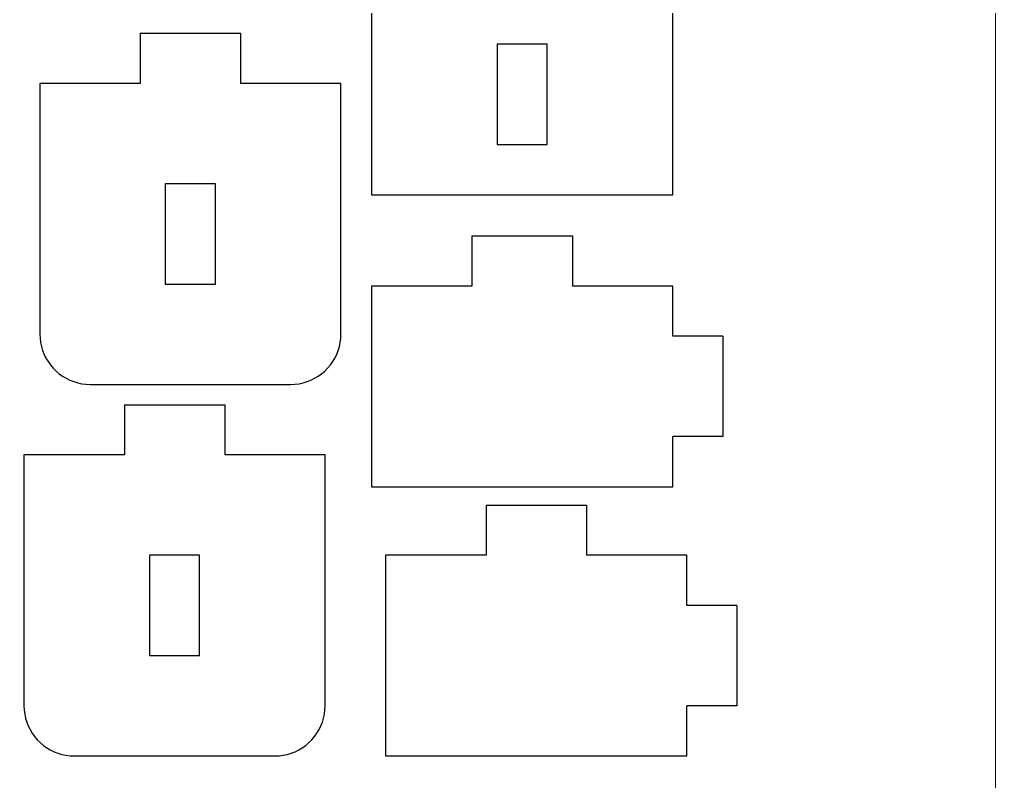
# Model space of a CAD drawing. Header units: millimetres. Extents: x -3928 to -434, y -548 to 1409.
# Drawn here: x -2825.7 to -2728.4, y 719.6 to 795.5 of the extents above; entities that cross this region are included whole.
import ezdxf

# ---------------------------------------------------------------- set-up
doc = ezdxf.new("R2010")
doc.units = ezdxf.units.MM
doc.header["$MEASUREMENT"] = 0
doc.layers.add('layer 1', color=7, linetype='Continuous')

msp = doc.modelspace()

# ---------------------------------------------------------------- linework, layer by layer
at = {"layer": 'layer 1', "color": 250, "lineweight": 9}
msp.add_lwpolyline([(-3928.424, 422.392), (-2728.424, 422.392), (-2728.424, 1322.392), (-3928.424, 1322.392), (-3928.424, 422.392)], close=True, dxfattribs=at)
at = {"layer": 'layer 1', "color": 1, "lineweight": 25}
for points in [[(-2790.5871, 838.0729), (-2790.5871, 838.0729), (-2790.5871, 778.0728), (-2790.5871, 778.0728)], [(-2760.5872, 778.0728), (-2760.5872, 778.0728), (-2760.5872, 838.0729), (-2760.5872, 838.0729)], [(-2813.6474, 794.1698), (-2813.6474, 794.1698), (-2803.6475, 794.1698), (-2803.6475, 794.1698)], [(-2813.6474, 794.1698), (-2813.6474, 794.1698), (-2813.6474, 789.1699), (-2813.6474, 789.1699)], [(-2803.6475, 794.1698), (-2803.6475, 794.1698), (-2803.6475, 789.1699), (-2803.6475, 789.1699)], [(-2778.0871, 793.0729), (-2778.0871, 793.0729), (-2778.0871, 783.0727), (-2778.0871, 783.0727)], [(-2773.0872, 793.0729), (-2773.0872, 793.0729), (-2778.0871, 793.0729), (-2778.0871, 793.0729)], [(-2773.0872, 783.0727), (-2773.0872, 783.0727), (-2773.0872, 793.0729), (-2773.0872, 793.0729)], [(-2823.6476, 789.1699), (-2823.6476, 789.1699), (-2823.6476, 764.1699), (-2823.6476, 764.1699)], [(-2813.6474, 789.1699), (-2813.6474, 789.1699), (-2823.6476, 789.1699), (-2823.6476, 789.1699)], [(-2793.6477, 789.1699), (-2793.6477, 789.1699), (-2803.6475, 789.1699), (-2803.6475, 789.1699)], [(-2793.6477, 764.1699), (-2793.6477, 764.1699), (-2793.6477, 789.1699), (-2793.6477, 789.1699)], [(-2778.0871, 783.0727), (-2778.0871, 783.0727), (-2773.0872, 783.0727), (-2773.0872, 783.0727)], [(-2811.1476, 779.17), (-2811.1476, 779.17), (-2811.1476, 769.1698), (-2811.1476, 769.1698)], [(-2806.1477, 779.17), (-2806.1477, 779.17), (-2811.1476, 779.17), (-2811.1476, 779.17)], [(-2806.1477, 769.1698), (-2806.1477, 769.1698), (-2806.1477, 779.17), (-2806.1477, 779.17)], [(-2790.5871, 778.0728), (-2790.5871, 778.0728), (-2760.5872, 778.0728), (-2760.5872, 778.0728)], [(-2780.5885, 773.97), (-2780.5885, 773.97), (-2780.5885, 768.97), (-2780.5885, 768.97)], [(-2780.5885, 773.97), (-2780.5885, 773.97), (-2770.5883, 773.97), (-2770.5883, 773.97)], [(-2770.5883, 773.97), (-2770.5883, 773.97), (-2770.5883, 768.97), (-2770.5883, 768.97)], [(-2811.1476, 769.1698), (-2811.1476, 769.1698), (-2806.1477, 769.1698), (-2806.1477, 769.1698)], [(-2790.5883, 768.97), (-2790.5883, 768.97), (-2790.5883, 748.97), (-2790.5883, 748.97)], [(-2780.5885, 768.97), (-2780.5885, 768.97), (-2790.5883, 768.97), (-2790.5883, 768.97)], [(-2760.5884, 768.97), (-2760.5884, 768.97), (-2770.5883, 768.97), (-2770.5883, 768.97)], [(-2760.5884, 763.9701), (-2760.5884, 763.9701), (-2760.5884, 768.97), (-2760.5884, 768.97)], [(-2755.5882, 763.9701), (-2755.5882, 763.9701), (-2760.5884, 763.9701), (-2760.5884, 763.9701)], [(-2755.5882, 763.9701), (-2755.5882, 763.9701), (-2755.5882, 753.9699), (-2755.5882, 753.9699)], [(-2818.6476, 759.17), (-2818.6476, 759.17), (-2798.6476, 759.17), (-2798.6476, 759.17)], [(-2815.2286, 757.1318), (-2815.2286, 757.1318), (-2805.2284, 757.1318), (-2805.2284, 757.1318)], [(-2815.2286, 757.1318), (-2815.2286, 757.1318), (-2815.2286, 752.1318), (-2815.2286, 752.1318)], [(-2805.2284, 757.1318), (-2805.2284, 757.1318), (-2805.2284, 752.1318), (-2805.2284, 752.1318)], [(-2755.5882, 753.9699), (-2755.5882, 753.9699), (-2760.5884, 753.9699), (-2760.5884, 753.9699)], [(-2760.5884, 748.97), (-2760.5884, 748.97), (-2760.5884, 753.9699), (-2760.5884, 753.9699)], [(-2825.2284, 752.1318), (-2825.2284, 752.1318), (-2825.2284, 727.1319), (-2825.2284, 727.1319)], [(-2815.2286, 752.1318), (-2815.2286, 752.1318), (-2825.2284, 752.1318), (-2825.2284, 752.1318)], [(-2795.2285, 752.1318), (-2795.2285, 752.1318), (-2805.2284, 752.1318), (-2805.2284, 752.1318)], [(-2795.2285, 727.1319), (-2795.2285, 727.1319), (-2795.2285, 752.1318), (-2795.2285, 752.1318)], [(-2790.5883, 748.97), (-2790.5883, 748.97), (-2760.5884, 748.97), (-2760.5884, 748.97)], [(-2779.1905, 747.132), (-2779.1905, 747.132), (-2779.1905, 742.132), (-2779.1905, 742.132)], [(-2779.1905, 747.132), (-2779.1905, 747.132), (-2769.1903, 747.132), (-2769.1903, 747.132)], [(-2769.1903, 747.132), (-2769.1903, 747.132), (-2769.1903, 742.132), (-2769.1903, 742.132)], [(-2812.7284, 742.132), (-2812.7284, 742.132), (-2812.7284, 732.1318), (-2812.7284, 732.1318)], [(-2807.7285, 742.132), (-2807.7285, 742.132), (-2812.7284, 742.132), (-2812.7284, 742.132)], [(-2807.7285, 732.1318), (-2807.7285, 732.1318), (-2807.7285, 742.132), (-2807.7285, 742.132)], [(-2789.1903, 742.132), (-2789.1903, 742.132), (-2789.1903, 722.132), (-2789.1903, 722.132)], [(-2779.1905, 742.132), (-2779.1905, 742.132), (-2789.1903, 742.132), (-2789.1903, 742.132)], [(-2759.1905, 742.132), (-2759.1905, 742.132), (-2769.1903, 742.132), (-2769.1903, 742.132)], [(-2759.1905, 737.1321), (-2759.1905, 737.1321), (-2759.1905, 742.132), (-2759.1905, 742.132)], [(-2754.1902, 737.1321), (-2754.1902, 737.1321), (-2759.1905, 737.1321), (-2759.1905, 737.1321)], [(-2754.1902, 737.1321), (-2754.1902, 737.1321), (-2754.1902, 727.1319), (-2754.1902, 727.1319)], [(-2812.7284, 732.1318), (-2812.7284, 732.1318), (-2807.7285, 732.1318), (-2807.7285, 732.1318)], [(-2754.1902, 727.1319), (-2754.1902, 727.1319), (-2759.1905, 727.1319), (-2759.1905, 727.1319)], [(-2759.1905, 722.132), (-2759.1905, 722.132), (-2759.1905, 727.1319), (-2759.1905, 727.1319)], [(-2820.2285, 722.132), (-2820.2285, 722.132), (-2800.2284, 722.132), (-2800.2284, 722.132)], [(-2789.1903, 722.132), (-2789.1903, 722.132), (-2759.1905, 722.132), (-2759.1905, 722.132)]]:
    msp.add_open_spline(points, degree=3, dxfattribs=at)
for points in [[(-2823.6476, 764.1699), (-2823.6476, 764.1699), (-2823.6306, 763.7572), (-2823.6306, 763.7572), (-2823.6306, 763.7572), (-2823.6306, 763.7572), (-2823.5795, 763.3469), (-2823.5795, 763.3469), (-2823.5795, 763.3469), (-2823.5795, 763.3469), (-2823.4944, 762.9426), (-2823.4944, 762.9426), (-2823.4944, 762.9426), (-2823.4944, 762.9426), (-2823.3766, 762.5464), (-2823.3766, 762.5464), (-2823.3766, 762.5464), (-2823.3766, 762.5464), (-2823.2263, 762.1615), (-2823.2263, 762.1615), (-2823.2263, 762.1615), (-2823.2263, 762.1615), (-2823.045, 761.7901), (-2823.045, 761.7901), (-2823.045, 761.7901), (-2823.045, 761.7901), (-2822.8333, 761.4352), (-2822.8333, 761.4352), (-2822.8333, 761.4352), (-2822.8333, 761.4352), (-2822.5931, 761.099), (-2822.5931, 761.099), (-2822.5931, 761.099), (-2822.5931, 761.099), (-2822.326, 760.7836), (-2822.326, 760.7836), (-2822.326, 760.7836), (-2822.326, 760.7836), (-2822.0339, 760.4911), (-2822.0339, 760.4911), (-2822.0339, 760.4911), (-2822.0339, 760.4911), (-2821.7186, 760.2241), (-2821.7186, 760.2241), (-2821.7186, 760.2241), (-2821.7186, 760.2241), (-2821.3824, 759.9842), (-2821.3824, 759.9842), (-2821.3824, 759.9842), (-2821.3824, 759.9842), (-2821.0271, 759.7725), (-2821.0271, 759.7725), (-2821.0271, 759.7725), (-2821.0271, 759.7725), (-2820.656, 759.5912), (-2820.656, 759.5912), (-2820.656, 759.5912), (-2820.656, 759.5912), (-2820.2711, 759.4409), (-2820.2711, 759.4409), (-2820.2711, 759.4409), (-2820.2711, 759.4409), (-2819.8749, 759.3227), (-2819.8749, 759.3227), (-2819.8749, 759.3227), (-2819.8749, 759.3227), (-2819.4707, 759.2381), (-2819.4707, 759.2381), (-2819.4707, 759.2381), (-2819.4707, 759.2381), (-2819.0604, 759.1869), (-2819.0604, 759.1869), (-2819.0604, 759.1869), (-2819.0604, 759.1869), (-2818.6476, 759.17), (-2818.6476, 759.17)], [(-2798.6476, 759.17), (-2798.6476, 759.17), (-2798.2345, 759.1869), (-2798.2345, 759.1869), (-2798.2345, 759.1869), (-2798.2345, 759.1869), (-2797.8246, 759.2381), (-2797.8246, 759.2381), (-2797.8246, 759.2381), (-2797.8246, 759.2381), (-2797.4203, 759.3227), (-2797.4203, 759.3227), (-2797.4203, 759.3227), (-2797.4203, 759.3227), (-2797.0241, 759.4409), (-2797.0241, 759.4409), (-2797.0241, 759.4409), (-2797.0241, 759.4409), (-2796.6389, 759.5912), (-2796.6389, 759.5912), (-2796.6389, 759.5912), (-2796.6389, 759.5912), (-2796.2678, 759.7725), (-2796.2678, 759.7725), (-2796.2678, 759.7725), (-2796.2678, 759.7725), (-2795.9129, 759.9842), (-2795.9129, 759.9842), (-2795.9129, 759.9842), (-2795.9129, 759.9842), (-2795.5763, 760.2241), (-2795.5763, 760.2241), (-2795.5763, 760.2241), (-2795.5763, 760.2241), (-2795.2613, 760.4911), (-2795.2613, 760.4911), (-2795.2613, 760.4911), (-2795.2613, 760.4911), (-2794.9688, 760.7836), (-2794.9688, 760.7836), (-2794.9688, 760.7836), (-2794.9688, 760.7836), (-2794.7018, 761.099), (-2794.7018, 761.099), (-2794.7018, 761.099), (-2794.7018, 761.099), (-2794.4619, 761.4352), (-2794.4619, 761.4352), (-2794.4619, 761.4352), (-2794.4619, 761.4352), (-2794.2502, 761.7901), (-2794.2502, 761.7901), (-2794.2502, 761.7901), (-2794.2502, 761.7901), (-2794.0685, 762.1615), (-2794.0685, 762.1615), (-2794.0685, 762.1615), (-2794.0685, 762.1615), (-2793.9186, 762.5464), (-2793.9186, 762.5464), (-2793.9186, 762.5464), (-2793.9186, 762.5464), (-2793.8004, 762.9426), (-2793.8004, 762.9426), (-2793.8004, 762.9426), (-2793.8004, 762.9426), (-2793.7158, 763.3469), (-2793.7158, 763.3469), (-2793.7158, 763.3469), (-2793.7158, 763.3469), (-2793.6646, 763.7572), (-2793.6646, 763.7572), (-2793.6646, 763.7572), (-2793.6646, 763.7572), (-2793.6477, 764.1699), (-2793.6477, 764.1699)], [(-2825.2284, 727.1319), (-2825.2284, 727.1319), (-2825.2115, 726.7191), (-2825.2115, 726.7191), (-2825.2115, 726.7191), (-2825.2115, 726.7191), (-2825.1603, 726.3089), (-2825.1603, 726.3089), (-2825.1603, 726.3089), (-2825.1603, 726.3089), (-2825.0753, 725.9046), (-2825.0753, 725.9046), (-2825.0753, 725.9046), (-2825.0753, 725.9046), (-2824.9575, 725.5084), (-2824.9575, 725.5084), (-2824.9575, 725.5084), (-2824.9575, 725.5084), (-2824.8072, 725.1235), (-2824.8072, 725.1235), (-2824.8072, 725.1235), (-2824.8072, 725.1235), (-2824.6259, 724.7521), (-2824.6259, 724.7521), (-2824.6259, 724.7521), (-2824.6259, 724.7521), (-2824.4142, 724.3972), (-2824.4142, 724.3972), (-2824.4142, 724.3972), (-2824.4142, 724.3972), (-2824.1739, 724.061), (-2824.1739, 724.061), (-2824.1739, 724.061), (-2824.1739, 724.061), (-2823.9069, 723.7456), (-2823.9069, 723.7456), (-2823.9069, 723.7456), (-2823.9069, 723.7456), (-2823.6148, 723.4531), (-2823.6148, 723.4531), (-2823.6148, 723.4531), (-2823.6148, 723.4531), (-2823.2994, 723.1861), (-2823.2994, 723.1861), (-2823.2994, 723.1861), (-2823.2994, 723.1861), (-2822.9632, 722.9462), (-2822.9632, 722.9462), (-2822.9632, 722.9462), (-2822.9632, 722.9462), (-2822.6083, 722.7345), (-2822.6083, 722.7345), (-2822.6083, 722.7345), (-2822.6083, 722.7345), (-2822.2368, 722.5532), (-2822.2368, 722.5532), (-2822.2368, 722.5532), (-2822.2368, 722.5532), (-2821.852, 722.4029), (-2821.852, 722.4029), (-2821.852, 722.4029), (-2821.852, 722.4029), (-2821.4558, 722.2847), (-2821.4558, 722.2847), (-2821.4558, 722.2847), (-2821.4558, 722.2847), (-2821.0515, 722.2001), (-2821.0515, 722.2001), (-2821.0515, 722.2001), (-2821.0515, 722.2001), (-2820.6412, 722.1489), (-2820.6412, 722.1489), (-2820.6412, 722.1489), (-2820.6412, 722.1489), (-2820.2285, 722.132), (-2820.2285, 722.132)], [(-2800.2284, 722.132), (-2800.2284, 722.132), (-2799.8157, 722.1489), (-2799.8157, 722.1489), (-2799.8157, 722.1489), (-2799.8157, 722.1489), (-2799.4054, 722.2001), (-2799.4054, 722.2001), (-2799.4054, 722.2001), (-2799.4054, 722.2001), (-2799.0011, 722.2847), (-2799.0011, 722.2847), (-2799.0011, 722.2847), (-2799.0011, 722.2847), (-2798.605, 722.4029), (-2798.605, 722.4029), (-2798.605, 722.4029), (-2798.605, 722.4029), (-2798.2201, 722.5532), (-2798.2201, 722.5532), (-2798.2201, 722.5532), (-2798.2201, 722.5532), (-2797.8486, 722.7345), (-2797.8486, 722.7345), (-2797.8486, 722.7345), (-2797.8486, 722.7345), (-2797.4937, 722.9462), (-2797.4937, 722.9462), (-2797.4937, 722.9462), (-2797.4937, 722.9462), (-2797.1572, 723.1861), (-2797.1572, 723.1861), (-2797.1572, 723.1861), (-2797.1572, 723.1861), (-2796.8421, 723.4531), (-2796.8421, 723.4531), (-2796.8421, 723.4531), (-2796.8421, 723.4531), (-2796.5497, 723.7456), (-2796.5497, 723.7456), (-2796.5497, 723.7456), (-2796.5497, 723.7456), (-2796.2826, 724.061), (-2796.2826, 724.061), (-2796.2826, 724.061), (-2796.2826, 724.061), (-2796.0424, 724.3972), (-2796.0424, 724.3972), (-2796.0424, 724.3972), (-2796.0424, 724.3972), (-2795.8311, 724.7521), (-2795.8311, 724.7521), (-2795.8311, 724.7521), (-2795.8311, 724.7521), (-2795.6494, 725.1235), (-2795.6494, 725.1235), (-2795.6494, 725.1235), (-2795.6494, 725.1235), (-2795.4995, 725.5084), (-2795.4995, 725.5084), (-2795.4995, 725.5084), (-2795.4995, 725.5084), (-2795.3813, 725.9046), (-2795.3813, 725.9046), (-2795.3813, 725.9046), (-2795.3813, 725.9046), (-2795.2966, 726.3089), (-2795.2966, 726.3089), (-2795.2966, 726.3089), (-2795.2966, 726.3089), (-2795.2455, 726.7191), (-2795.2455, 726.7191), (-2795.2455, 726.7191), (-2795.2455, 726.7191), (-2795.2285, 727.1319), (-2795.2285, 727.1319)]]:
    msp.add_open_spline(points, degree=3, knots=[0, 0, 0, 0, 0.05, 0.05, 0.05, 0.05, 0.1, 0.1, 0.1, 0.1, 0.15, 0.15, 0.15, 0.15, 0.2, 0.2, 0.2, 0.2, 0.25, 0.25, 0.25, 0.25, 0.3, 0.3, 0.3, 0.3, 0.35, 0.35, 0.35, 0.35, 0.4, 0.4, 0.4, 0.4, 0.45, 0.45, 0.45, 0.45, 0.5, 0.5, 0.5, 0.5, 0.55, 0.55, 0.55, 0.55, 0.6, 0.6, 0.6, 0.6, 0.65, 0.65, 0.65, 0.65, 0.7, 0.7, 0.7, 0.7, 0.75, 0.75, 0.75, 0.75, 0.8, 0.8, 0.8, 0.8, 0.85, 0.85, 0.85, 0.85, 0.9, 0.9, 0.9, 0.9, 1, 1, 1, 1], dxfattribs=at)

doc.saveas('drawing.dxf')
